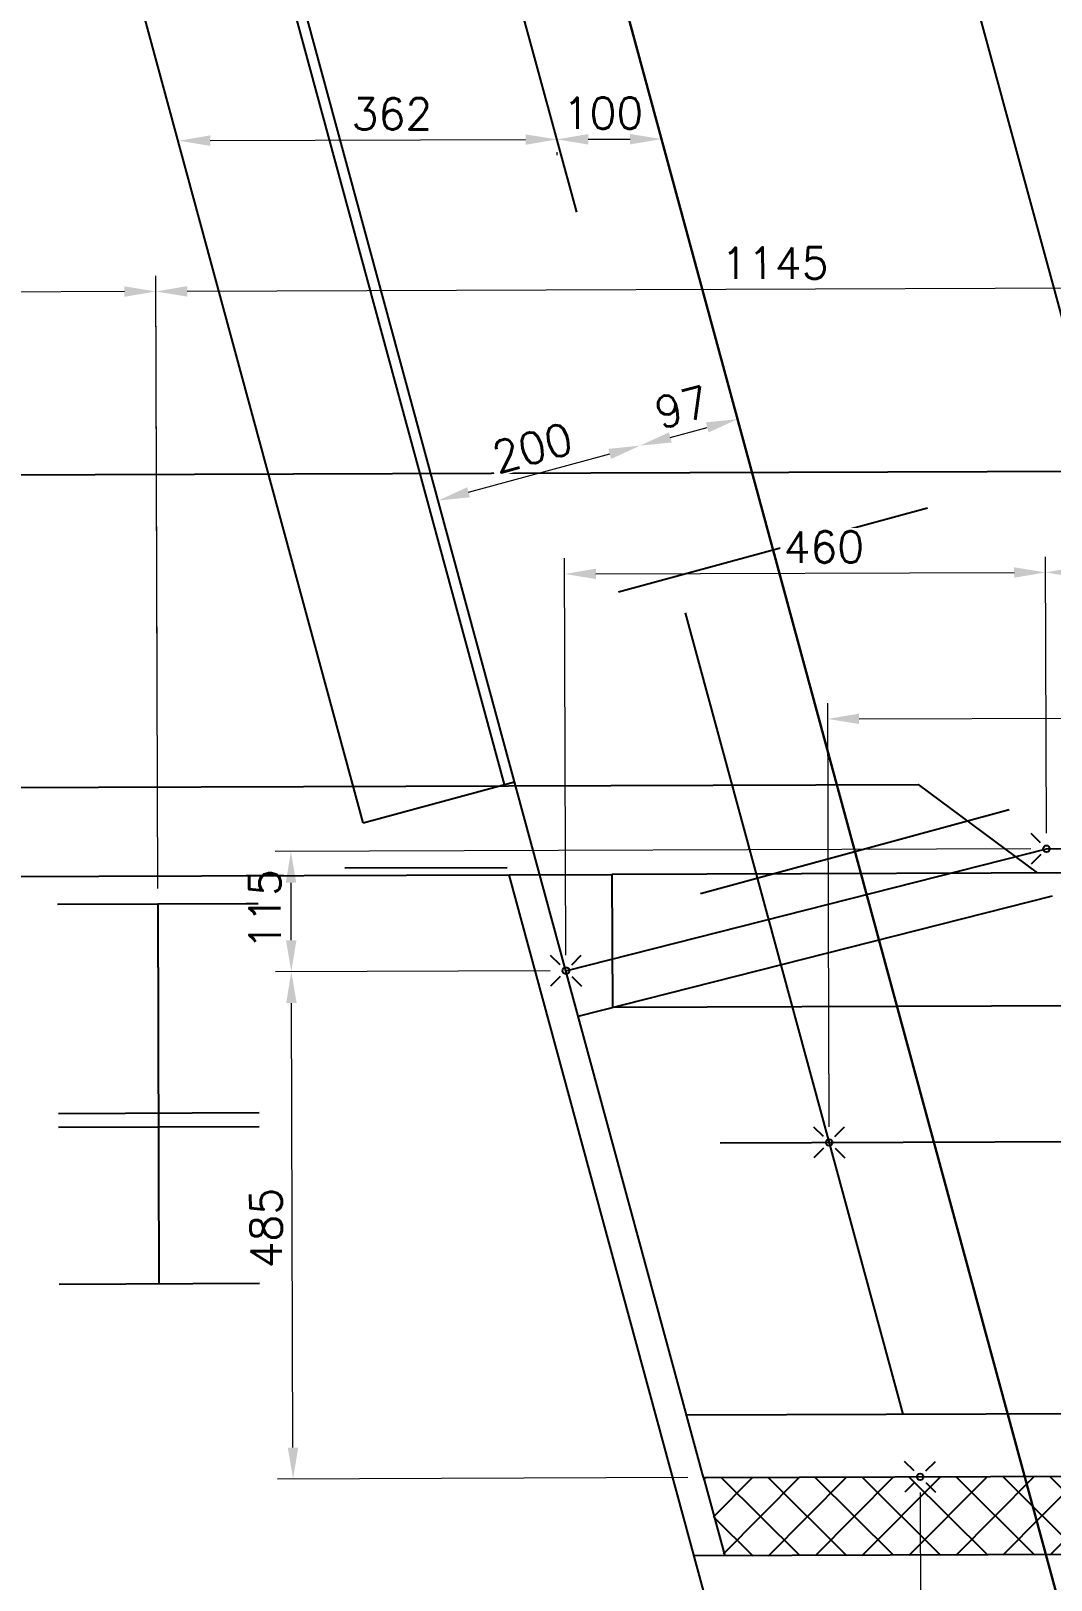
# Model space of a CAD drawing. Header units: metres. Extents: x -16741 to 19994, y 5629700 to 5668838.
# Drawn here: x 16701.406 to 16702.382, y 5649263.175 to 5649264.656 of the extents above; entities that cross this region are included whole.
import ezdxf

# ---------------------------------------------------------------- set-up
doc = ezdxf.new("R2010")
doc.units = ezdxf.units.M
for name, pattern in [('CB178108 - Hwy 560 Bridge Replacement Linework$0$CENTERX2', [101.6, 63.5, -12.7, 12.7, -12.7]), ('CB178108 - Hwy 560 Bridge Replacement Linework$0$HIDDEN2', [4.7625, 3.175, -1.5875]), ('CENTERX2', [101.6, 63.5, -12.7, 12.7, -12.7]), ('DGN Style 4', [17.145521, 8.572761, -4.28638, 0, -4.28638]), ('HIDDEN2', [4.7625, 3.175, -1.5875])]:
    doc.linetypes.add(name, pattern=pattern)
for name, color, linetype in [('CB178108 - Hwy 560 Bridge Replacement Linework$0$S-BR-BRIDGERAIL', 139, 'Continuous'), ('CB178108 - Hwy 560 Bridge Replacement Linework$0$S-BR-CEN', 1, 'CB178108 - Hwy 560 Bridge Replacement Linework$0$CENTERX2'), ('CB178108 - Hwy 560 Bridge Replacement Linework$0$S-BR-DECK', 2, 'Continuous'), ('CB178108 - Hwy 560 Bridge Replacement Linework$0$S-BR-DIM', 1, 'Continuous'), ('CB178108 - Hwy 560 Bridge Replacement Linework$0$S-BR-POST', 139, 'Continuous'), ('CB178108 - Hwy 560 Bridge Replacement Linework$0$S-BR-PRECAST', 21, 'Continuous'), ('Existing Highway 560 (Glenmore Tr) Surface$0$S-RD-EOP', 64, 'Continuous'), ('S-BR-ABUT', 21, 'Continuous'), ('S-BR-ABUTMENT-HDD-THIN', 67, 'HIDDEN2'), ('S-BR-BRIDGERAIL', 139, 'Continuous'), ('S-BR-CEN', 1, 'CENTERX2'), ('S-BR-DECK', 2, 'Continuous'), ('S-BR-DIM', 1, 'Continuous'), ('S-BR-PIER', 21, 'Continuous'), ('S-BR-PILE-HDD', 21, 'HIDDEN2'), ('S-BR-POST', 139, 'Continuous'), ('S-BR-PRECAST', 21, 'Continuous')]:
    doc.layers.add(name, color=color, linetype=linetype)
doc.layers.add('S-BR-CEN-DGN4', color=1, linetype='DGN Style 4', lineweight=30)
doc.layers.add('S-BR-ELEVATIONS-NPLOT', color=8, linetype='Continuous', plot=False)
doc.layers.add('S-BR-NPLOT', color=250, linetype='Continuous', plot=False)
doc.styles.add('AT Text Standard', font='simplex.shx', dxfattribs={"oblique": 1e-05, "height": 3})
doc.dimstyles.new('AT Dim Standard (Millimeters)', dxfattribs={"dimtxt": 3, "dimasz": 3, "dimexe": 1.5, "dimexo": 1.5, "dimgap": 1, "dimtad": 1, "dimdec": 0, "dimlfac": 1000, "dimzin": 0, "dimdsep": 46, "dimtxsty": 'AT Text Standard', "dimcen": -1.5, "dimclrd": 256, "dimclre": 256, "dimclrt": 7, "dimaunit": 1, "dimadec": 3, "dimazin": 0, "dimtfac": 1, "dimtdec": 0, "dimtmove": 0, "dimatfit": 3, "dimfxl": 1, "dimtfill": 1, "dimtolj": 1, "dimtzin": 0, "dimlwd": 15, "dimlwe": 15, "dimarcsym": 0})

# ---------------------------------------------------------------- blocks, each defined once
blk = doc.blocks.new('*D69')
at = {"layer": 'Defpoints', "color": 0, "transparency": 16777216}
for p in [(5.5771, -0.1115), (6.0512, -0.8462), (6.8805, -0.8462)]:
    blk.add_point(p, dxfattribs=at)
at = {"layer": 'S-BR-NPLOT', "lineweight": 15, "transparency": 16777216}
for p, q in [((5.6521, -0.1115), (6.9555, -0.1115)), ((6.8805, -0.2615), (6.8805, -0.6962)), ((6.1262, -0.8462), (6.9555, -0.8462))]:
    blk.add_line(p, q, dxfattribs=at)
at = {"layer": 'S-BR-NPLOT', "transparency": 16777216}
for points in [[(6.8555, -0.2615), (6.9055, -0.2615), (6.8805, -0.1115)], [(6.8555, -0.6962), (6.9055, -0.6962), (6.8805, -0.8462)]]:
    blk.add_solid(points, dxfattribs=at)
at = {"layer": 'S-BR-NPLOT', "color": 8, "transparency": 16777216, "insert": (6.7667, -0.4789), "char_height": 0.125, "attachment_point": 5, "rotation": 90, "style": 'AT Text Standard', "bg_fill": 3, "box_fill_scale": 1.1, "bg_fill_color": 256, "bg_fill_true_color": 13158600, "bg_fill_transparency": 0}
blk.add_mtext('\\A1;735', dxfattribs=at)
blk = doc.blocks.new('*D67')
at = {"layer": 'Defpoints', "color": 0, "transparency": 16777216}
for p in [(-1.1772, 0), (0, 0), (6.0512, -0.8462)]:
    blk.add_point(p, dxfattribs=at)
at = {"layer": 'S-BR-NPLOT', "lineweight": 15, "transparency": 16777216}
for p, q in [((-0.075, 0), (-1.2522, 0)), ((-1.1772, -0.6962), (-1.1772, -0.15)), ((5.9762, -0.8462), (-1.2522, -0.8462))]:
    blk.add_line(p, q, dxfattribs=at)
at = {"layer": 'S-BR-NPLOT', "transparency": 16777216}
for points in [[(-1.2022, -0.15), (-1.1522, -0.15), (-1.1772, 0)], [(-1.2022, -0.6962), (-1.1522, -0.6962), (-1.1772, -0.8462)]]:
    blk.add_solid(points, dxfattribs=at)
at = {"layer": 'S-BR-NPLOT', "color": 8, "transparency": 16777216, "insert": (-1.3022, -0.4231), "char_height": 0.15, "attachment_point": 5, "rotation": 90, "style": 'AT Text Standard', "bg_fill": 3, "box_fill_scale": 1.1, "bg_fill_color": 256, "bg_fill_true_color": 13158600, "bg_fill_transparency": 0}
blk.add_mtext('\\A1;846', dxfattribs=at)
blk = doc.blocks.new('*D68')
at = {"layer": 'Defpoints', "color": 0, "transparency": 16777216}
for p in [(0, -0.215), (-0.6784, -0.8462), (6.0512, -0.8462)]:
    blk.add_point(p, dxfattribs=at)
at = {"layer": 'S-BR-NPLOT', "lineweight": 15, "transparency": 16777216}
for p, q in [((-0.075, -0.215), (-0.7534, -0.215)), ((-0.6784, -0.365), (-0.6784, -0.6962)), ((5.9762, -0.8462), (-0.7534, -0.8462))]:
    blk.add_line(p, q, dxfattribs=at)
at = {"layer": 'S-BR-NPLOT', "transparency": 16777216}
for points in [[(-0.7034, -0.365), (-0.6534, -0.365), (-0.6784, -0.215)], [(-0.7034, -0.6962), (-0.6534, -0.6962), (-0.6784, -0.8462)]]:
    blk.add_solid(points, dxfattribs=at)
at = {"layer": 'S-BR-NPLOT', "color": 8, "transparency": 16777216, "insert": (-0.8034, -0.5306), "char_height": 0.15, "attachment_point": 5, "rotation": 90, "style": 'AT Text Standard', "bg_fill": 3, "box_fill_scale": 1.1, "bg_fill_color": 256, "bg_fill_true_color": 13158600, "bg_fill_transparency": 0}
blk.add_mtext('\\A1;631', dxfattribs=at)
blk = doc.blocks.new('HP')
at = {"layer": 'S-BR-PILE-HDD', "ltscale": 0.1}
for p, q in [((-0.153, 0.1495), (0.153, 0.1495)), ((0, -0.1495), (0, 0.1495)), ((-0.153, -0.1495), (0.153, -0.1495))]:
    blk.add_line(p, q, dxfattribs=at)
blk = doc.blocks.new('*D248')
at = {"layer": 'Defpoints', "color": 0, "lineweight": 30, "transparency": 16777216}
for p in [(16701.6551, 5649263.7564), (16701.9178, 5649263.7573), (16702.0494, 5649263.2727)]:
    blk.add_point(p, dxfattribs=at)
at = {"layer": 'S-BR-ELEVATIONS-NPLOT', "lineweight": 15, "transparency": 16777216}
for p, q in [((16701.9028, 5649263.7572), (16701.6401, 5649263.7563)), ((16701.6567, 5649263.3014), (16701.6552, 5649263.7264)), ((16702.0344, 5649263.2727), (16701.6418, 5649263.2713))]:
    blk.add_line(p, q, dxfattribs=at)
at = {"layer": 'S-BR-ELEVATIONS-NPLOT', "lineweight": 30, "transparency": 16777216}
for points in [[(16701.6502, 5649263.7263), (16701.6602, 5649263.7264), (16701.6551, 5649263.7564)], [(16701.6517, 5649263.3013), (16701.6617, 5649263.3014), (16701.6568, 5649263.2714)]]:
    blk.add_solid(points, dxfattribs=at)
at = {"layer": 'S-BR-ELEVATIONS-NPLOT', "color": 8, "transparency": 16777216, "insert": (16701.631, 5649263.5111), "char_height": 0.03, "attachment_point": 5, "rotation": 90.1985, "style": 'AT Text Standard', "bg_fill": 3, "box_fill_scale": 1.1, "bg_fill_color": 256, "bg_fill_true_color": 13158600, "bg_fill_transparency": 0}
blk.add_mtext('\\A1;485', dxfattribs=at)
blk = doc.blocks.new('*D249')
at = {"layer": 'Defpoints', "color": 0, "lineweight": 30, "transparency": 16777216}
for p in [(16702.3765, 5649264.1381), (16702.3774, 5649263.8739), (16701.9178, 5649263.7573)]:
    blk.add_point(p, dxfattribs=at)
at = {"layer": 'S-BR-ELEVATIONS-NPLOT', "lineweight": 15, "transparency": 16777216}
for p, q in [((16701.9177, 5649263.7723), (16701.9164, 5649264.1516)), ((16702.3773, 5649263.8889), (16702.3764, 5649264.1531)), ((16701.9465, 5649264.1367), (16702.3465, 5649264.138))]:
    blk.add_line(p, q, dxfattribs=at)
at = {"layer": 'S-BR-ELEVATIONS-NPLOT', "lineweight": 30, "transparency": 16777216}
for points in [[(16701.9464, 5649264.1417), (16701.9465, 5649264.1317), (16701.9165, 5649264.1366)], [(16702.3464, 5649264.143), (16702.3465, 5649264.133), (16702.3765, 5649264.1381)]]:
    blk.add_solid(points, dxfattribs=at)
at = {"layer": 'S-BR-ELEVATIONS-NPLOT', "color": 8, "transparency": 16777216, "insert": (16702.1644, 5649264.1624), "char_height": 0.03, "attachment_point": 5, "rotation": 0.1985, "style": 'AT Text Standard', "bg_fill": 3, "box_fill_scale": 1.1, "bg_fill_color": 256, "bg_fill_true_color": 13158600, "bg_fill_transparency": 0}
blk.add_mtext('\\A1;460', dxfattribs=at)
blk = doc.blocks.new('*D250')
at = {"layer": 'Defpoints', "color": 0, "lineweight": 30, "transparency": 16777216}
for p in [(16702.6715, 5649264.1392), (16702.3774, 5649263.8739), (16702.6729, 5649263.7368)]:
    blk.add_point(p, dxfattribs=at)
at = {"layer": 'S-BR-ELEVATIONS-NPLOT', "lineweight": 15, "transparency": 16777216}
for p, q in [((16702.3773, 5649263.8889), (16702.3764, 5649264.1531)), ((16702.6728, 5649263.7518), (16702.6714, 5649264.1542)), ((16702.4065, 5649264.1383), (16702.6415, 5649264.1391))]:
    blk.add_line(p, q, dxfattribs=at)
at = {"layer": 'S-BR-ELEVATIONS-NPLOT', "lineweight": 30, "transparency": 16777216}
for points in [[(16702.4064, 5649264.1433), (16702.4065, 5649264.1333), (16702.3765, 5649264.1381)], [(16702.6414, 5649264.1441), (16702.6415, 5649264.1341), (16702.6715, 5649264.1392)]]:
    blk.add_solid(points, dxfattribs=at)
at = {"layer": 'S-BR-ELEVATIONS-NPLOT', "color": 8, "transparency": 16777216, "insert": (16702.5372, 5649264.1637), "char_height": 0.03, "attachment_point": 5, "rotation": 0.1985, "style": 'AT Text Standard', "bg_fill": 3, "box_fill_scale": 1.1, "bg_fill_color": 256, "bg_fill_true_color": 13158600, "bg_fill_transparency": 0}
blk.add_mtext('\\A1;295', dxfattribs=at)
blk = doc.blocks.new('*D251')
at = {"layer": 'Defpoints', "color": 0, "lineweight": 30, "transparency": 16777216}
for p in [(16701.6547, 5649263.8714), (16702.3774, 5649263.8739), (16701.9178, 5649263.7573)]:
    blk.add_point(p, dxfattribs=at)
at = {"layer": 'S-BR-ELEVATIONS-NPLOT', "lineweight": 15, "transparency": 16777216}
for p, q in [((16702.3624, 5649263.8738), (16701.6397, 5649263.8713)), ((16701.655, 5649263.7864), (16701.6548, 5649263.8414)), ((16701.9028, 5649263.7572), (16701.6401, 5649263.7563))]:
    blk.add_line(p, q, dxfattribs=at)
at = {"layer": 'S-BR-ELEVATIONS-NPLOT', "lineweight": 30, "transparency": 16777216}
for points in [[(16701.6498, 5649263.8413), (16701.6598, 5649263.8414), (16701.6547, 5649263.8714)], [(16701.65, 5649263.7863), (16701.66, 5649263.7864), (16701.6551, 5649263.7564)]]:
    blk.add_solid(points, dxfattribs=at)
at = {"layer": 'S-BR-ELEVATIONS-NPLOT', "color": 8, "transparency": 16777216, "insert": (16701.6299, 5649263.8159), "char_height": 0.03, "attachment_point": 5, "rotation": 90.1985, "style": 'AT Text Standard', "bg_fill": 3, "box_fill_scale": 1.1, "bg_fill_color": 256, "bg_fill_true_color": 13158600, "bg_fill_transparency": 0}
blk.add_mtext('\\A1;115', dxfattribs=at)
blk = doc.blocks.new('*D256')
at = {"layer": 'Defpoints', "color": 0, "lineweight": 30, "transparency": 16777216}
for p in [(16702.6736, 5649263.5249), (16702.2565, 5649263.2734), (16702.6754, 5649262.9879)]:
    blk.add_point(p, dxfattribs=at)
at = {"layer": 'S-BR-ELEVATIONS-NPLOT', "lineweight": 15, "transparency": 16777216}
for p, q in [((16702.6736, 5649263.5099), (16702.6755, 5649262.9729)), ((16702.2565, 5649263.2584), (16702.2575, 5649262.9714)), ((16702.2875, 5649262.9865), (16702.6454, 5649262.9878))]:
    blk.add_line(p, q, dxfattribs=at)
at = {"layer": 'S-BR-ELEVATIONS-NPLOT', "lineweight": 30, "transparency": 16777216}
for points in [[(16702.2874, 5649262.9915), (16702.2875, 5649262.9815), (16702.2575, 5649262.9864)], [(16702.6454, 5649262.9928), (16702.6455, 5649262.9828), (16702.6754, 5649262.9879)]]:
    blk.add_solid(points, dxfattribs=at)
at = {"layer": 'S-BR-ELEVATIONS-NPLOT', "color": 8, "transparency": 16777216, "insert": (16702.4641, 5649263.0121), "char_height": 0.03, "attachment_point": 5, "rotation": 0.1985, "style": 'AT Text Standard', "bg_fill": 3, "box_fill_scale": 1.1, "bg_fill_color": 256, "bg_fill_true_color": 13158600, "bg_fill_transparency": 0}
blk.add_mtext('\\A1;418', dxfattribs=at)
blk = doc.blocks.new('*D257')
at = {"layer": 'Defpoints', "color": 0, "lineweight": 30, "transparency": 16777216}
for p in [(16702.6719, 5649263.9997), (16702.1696, 5649263.5931), (16702.6739, 5649263.4474)]:
    blk.add_point(p, dxfattribs=at)
at = {"layer": 'S-BR-ELEVATIONS-NPLOT', "lineweight": 15, "transparency": 16777216}
for p, q in [((16702.1696, 5649263.6081), (16702.1682, 5649264.013)), ((16702.6738, 5649263.4624), (16702.6719, 5649264.0147)), ((16702.1982, 5649263.9981), (16702.6419, 5649263.9996))]:
    blk.add_line(p, q, dxfattribs=at)
at = {"layer": 'S-BR-ELEVATIONS-NPLOT', "lineweight": 30, "transparency": 16777216}
for points in [[(16702.1982, 5649264.0031), (16702.1982, 5649263.9931), (16702.1682, 5649263.998)], [(16702.6419, 5649264.0046), (16702.642, 5649263.9946), (16702.6719, 5649263.9997)]]:
    blk.add_solid(points, dxfattribs=at)
at = {"layer": 'S-BR-ELEVATIONS-NPLOT', "color": 8, "transparency": 16777216, "insert": (16702.4714, 5649264.024), "char_height": 0.03, "attachment_point": 5, "rotation": 0.1985, "style": 'AT Text Standard', "bg_fill": 3, "box_fill_scale": 1.1, "bg_fill_color": 256, "bg_fill_true_color": 13158600, "bg_fill_transparency": 0}
blk.add_mtext('\\A1;504', dxfattribs=at)
blk = doc.blocks.new('*D258')
at = {"layer": 'Defpoints', "color": 0, "lineweight": 30, "transparency": 16777216}
blk.add_point((16702.0091, 5649264.5524), dxfattribs=at)
blk.add_point((16702.0091, 5649264.5524), dxfattribs=at)
at = {"layer": 'S-BR-ELEVATIONS-NPLOT', "lineweight": 15, "transparency": 16777216}
blk.add_line((16701.9391, 5649264.5522), (16701.9791, 5649264.5523), dxfattribs=at)
at = {"layer": 'S-BR-ELEVATIONS-NPLOT', "lineweight": 30, "transparency": 16777216}
for points in [[(16701.9391, 5649264.5572), (16701.9391, 5649264.5472), (16701.9091, 5649264.5521)], [(16701.9791, 5649264.5573), (16701.9791, 5649264.5473), (16702.0091, 5649264.5524)]]:
    blk.add_solid(points, dxfattribs=at)
at = {"layer": 'S-BR-ELEVATIONS-NPLOT', "color": 8, "transparency": 16777216, "insert": (16701.9532, 5649264.5772), "char_height": 0.03, "attachment_point": 5, "rotation": 0.1985, "style": 'AT Text Standard', "bg_fill": 3, "box_fill_scale": 1.1, "bg_fill_color": 256, "bg_fill_true_color": 13158600, "bg_fill_transparency": 0}
blk.add_mtext('\\A1;100', dxfattribs=at)
at = {"layer": 'Defpoints', "color": 0, "lineweight": 30, "transparency": 16777216}
blk.add_point((16701.9091, 5649264.5521), dxfattribs=at)
blk = doc.blocks.new('*D259')
at = {"layer": 'Defpoints', "color": 0, "lineweight": 30, "transparency": 16777216}
for p in [(16701.5475, 5649264.5508), (16701.9091, 5649264.5548), (16701.9091, 5649264.5521)]:
    blk.add_point(p, dxfattribs=at)
at = {"layer": 'S-BR-ELEVATIONS-NPLOT', "lineweight": 15, "transparency": 16777216}
for p, q in [((16701.5775, 5649264.5509), (16701.8791, 5649264.5519)), ((16701.9092, 5649264.5398), (16701.9092, 5649264.5371))]:
    blk.add_line(p, q, dxfattribs=at)
at = {"layer": 'S-BR-ELEVATIONS-NPLOT', "lineweight": 30, "transparency": 16777216}
for points in [[(16701.5775, 5649264.5559), (16701.5775, 5649264.5459), (16701.5475, 5649264.5508)], [(16701.8791, 5649264.5569), (16701.8791, 5649264.5469), (16701.9091, 5649264.5521)]]:
    blk.add_solid(points, dxfattribs=at)
at = {"layer": 'S-BR-ELEVATIONS-NPLOT', "color": 8, "transparency": 16777216, "insert": (16701.7513, 5649264.5765), "char_height": 0.03, "attachment_point": 5, "rotation": 0.1985, "style": 'AT Text Standard', "bg_fill": 3, "box_fill_scale": 1.1, "bg_fill_color": 256, "bg_fill_true_color": 13158600, "bg_fill_transparency": 0}
blk.add_mtext('\\A1;362', dxfattribs=at)
blk = doc.blocks.new('*D260')
at = {"layer": 'Defpoints', "color": 0, "lineweight": 30, "transparency": 16777216}
for p in [(16701.9886, 5649264.2593), (16701.9886, 5649264.2593), (16701.7956, 5649264.2068)]:
    blk.add_point(p, dxfattribs=at)
at = {"layer": 'S-BR-ELEVATIONS-NPLOT', "lineweight": 15, "transparency": 16777216}
blk.add_line((16701.8246, 5649264.2147), (16701.9597, 5649264.2514), dxfattribs=at)
at = {"layer": 'S-BR-ELEVATIONS-NPLOT', "lineweight": 30, "transparency": 16777216}
for points in [[(16701.9584, 5649264.2562), (16701.961, 5649264.2466), (16701.9886, 5649264.2593)], [(16701.8233, 5649264.2195), (16701.8259, 5649264.2099), (16701.7956, 5649264.2068)]]:
    blk.add_solid(points, dxfattribs=at)
at = {"layer": 'S-BR-ELEVATIONS-NPLOT', "color": 8, "transparency": 16777216, "insert": (16701.8856, 5649264.2572), "char_height": 0.03, "attachment_point": 5, "rotation": 15.1985, "style": 'AT Text Standard', "bg_fill": 3, "box_fill_scale": 1.1, "bg_fill_color": 256, "bg_fill_true_color": 13158600, "bg_fill_transparency": 0}
blk.add_mtext('\\A1;200', dxfattribs=at)
blk = doc.blocks.new('*D262')
at = {"layer": 'Defpoints', "color": 0, "lineweight": 30, "transparency": 16777216}
for p in [(16702.0819, 5649264.2846), (16702.0819, 5649264.2846), (16701.9886, 5649264.2593)]:
    blk.add_point(p, dxfattribs=at)
at = {"layer": 'S-BR-ELEVATIONS-NPLOT', "lineweight": 15, "transparency": 16777216}
blk.add_line((16702.0176, 5649264.2671), (16702.0529, 5649264.2767), dxfattribs=at)
at = {"layer": 'S-BR-ELEVATIONS-NPLOT', "lineweight": 30, "transparency": 16777216}
for points in [[(16702.0516, 5649264.2816), (16702.0542, 5649264.2719), (16702.0819, 5649264.2846)], [(16702.0163, 5649264.272), (16702.0189, 5649264.2623), (16701.9886, 5649264.2593)]]:
    blk.add_solid(points, dxfattribs=at)
at = {"layer": 'S-BR-ELEVATIONS-NPLOT', "color": 8, "transparency": 16777216, "insert": (16702.0287, 5649264.2961), "char_height": 0.03, "attachment_point": 5, "rotation": 15.1985, "style": 'AT Text Standard', "bg_fill": 3, "box_fill_scale": 1.1, "bg_fill_color": 256, "bg_fill_true_color": 13158600, "bg_fill_transparency": 0}
blk.add_mtext('\\A1;97', dxfattribs=at)
blk = doc.blocks.new('*D263')
at = {"layer": 'Defpoints', "color": 0, "lineweight": 30, "transparency": 16777216}
for p in [(16701.5255, 5649264.4067), (16701.5269, 5649264.0233), (16702.6718, 5649264.0272)]:
    blk.add_point(p, dxfattribs=at)
at = {"layer": 'S-BR-ELEVATIONS-NPLOT', "lineweight": 15, "transparency": 16777216}
for p, q in [((16701.5268, 5649264.0383), (16701.5255, 5649264.4217)), ((16702.6718, 5649264.0422), (16702.6705, 5649264.4257)), ((16702.6405, 5649264.4106), (16701.5555, 5649264.4068))]:
    blk.add_line(p, q, dxfattribs=at)
at = {"layer": 'S-BR-ELEVATIONS-NPLOT', "lineweight": 30, "transparency": 16777216}
for points in [[(16701.5555, 5649264.4118), (16701.5555, 5649264.4018), (16701.5255, 5649264.4067)], [(16702.6405, 5649264.4156), (16702.6405, 5649264.4056), (16702.6705, 5649264.4107)]]:
    blk.add_solid(points, dxfattribs=at)
at = {"layer": 'S-BR-ELEVATIONS-NPLOT', "color": 8, "transparency": 16777216, "insert": (16702.1175, 5649264.4338), "char_height": 0.03, "attachment_point": 5, "rotation": 0.1985, "style": 'AT Text Standard', "bg_fill": 3, "box_fill_scale": 1.1, "bg_fill_color": 256, "bg_fill_true_color": 13158600, "bg_fill_transparency": 0}
blk.add_mtext('\\A1;1145', dxfattribs=at)
blk = doc.blocks.new('*D264')
at = {"layer": 'Defpoints', "color": 0, "lineweight": 30, "transparency": 16777216}
for p in [(16699.1455, 5649264.3985), (16699.1476, 5649263.8127), (16701.5276, 5649263.8209)]:
    blk.add_point(p, dxfattribs=at)
at = {"layer": 'S-BR-ELEVATIONS-NPLOT', "lineweight": 15, "transparency": 16777216}
for p, q in [((16701.5275, 5649263.8359), (16701.5255, 5649264.4217)), ((16699.1475, 5649263.8277), (16699.1455, 5649264.4135)), ((16701.4955, 5649264.4066), (16699.1755, 5649264.3986))]:
    blk.add_line(p, q, dxfattribs=at)
at = {"layer": 'S-BR-ELEVATIONS-NPLOT', "lineweight": 30, "transparency": 16777216}
for points in [[(16699.1755, 5649264.4036), (16699.1756, 5649264.3936), (16699.1455, 5649264.3985)], [(16701.4955, 5649264.4116), (16701.4955, 5649264.4016), (16701.5255, 5649264.4067)]]:
    blk.add_solid(points, dxfattribs=at)
at = {"layer": 'S-BR-ELEVATIONS-NPLOT', "color": 8, "transparency": 16777216, "insert": (16700.2374, 5649264.4273), "char_height": 0.03, "attachment_point": 5, "rotation": 0.1985, "style": 'AT Text Standard', "bg_fill": 3, "box_fill_scale": 1.1, "bg_fill_color": 256, "bg_fill_true_color": 13158600, "bg_fill_transparency": 0}
blk.add_mtext('\\A1;2380', dxfattribs=at)
blk = doc.blocks.new('section')
at = {"layer": 'S-BR-NPLOT'}
dim = blk.add_linear_dim(base=(6.8805, -0.8462), p1=(5.5771, -0.1115), p2=(6.0512, -0.8462), angle=90, dimstyle='AT Dim Standard (Millimeters)', override={"dimclrt": 8}, dxfattribs=at)
dim.commit()
dim.dimension.update_dxf_attribs({"geometry": '*D69', "text_midpoint": (6.7667, -0.4789)})
dim = blk.add_linear_dim(base=(-1.1772, 0), p1=(6.0512, -0.8462), p2=(0, 0), angle=90, dimstyle='AT Dim Standard (Millimeters)', override={"dimclrt": 8}, dxfattribs=at)
dim.commit()
dim.dimension.update_dxf_attribs({"geometry": '*D67', "text_midpoint": (-1.3022, -0.4231)})
dim = blk.add_linear_dim(base=(-0.6784, -0.8462), p1=(0, -0.215), p2=(6.0512, -0.8462), angle=90, dimstyle='AT Dim Standard (Millimeters)', override={"dimclrt": 8}, dxfattribs=at)
dim.commit()
dim.dimension.update_dxf_attribs({"geometry": '*D68', "text_midpoint": (-0.8034, -0.5306)})

msp = doc.modelspace()

# ---------------------------------------------------------------- linework, layer by layer
at = {"layer": 'Existing Highway 560 (Glenmore Tr) Surface$0$S-RD-EOP'}
msp.add_line((16623.617, 5649263.962), (16812.703, 5649264.617), dxfattribs=at)
at = {"layer": 'S-BR-ABUTMENT-HDD-THIN'}
msp.add_line((16702.6929, 5649263.2749), (16699.3494, 5649275.5824), dxfattribs=at)
at = {"layer": 'S-BR-CEN', "color": 8, "ltscale": 0.1}
msp.add_line((16702.0654, 5649263.5928), (16728.7631, 5649263.6853), dxfattribs=at)
at = {"layer": 'S-BR-CEN-DGN4', "linetype": 'DGN Style 4'}
msp.add_line((16702.9536, 5649261.0756), (16695.5342, 5649288.3865), dxfattribs=at)
at = {"layer": 'S-BR-DECK'}
for p, q in [((16702.3774, 5649263.8739), (16728.3913, 5649263.964)), ((16702.0494, 5649263.2727), (16728.9834, 5649263.366))]:
    msp.add_line(p, q, dxfattribs=at)
at = {"layer": 'S-BR-PRECAST', "linetype": 'HIDDEN2', "ltscale": 0.25}
msp.add_line((16702.0331, 5649263.3327), (16728.9671, 5649263.426), dxfattribs=at)

# ---------------------------------------------------------------- next in the draw order: block references
at = {"layer": 'S-BR-NPLOT', "lineweight": -3, "xscale": -1, "rotation": 90.19847360786439}
msp.add_blockref('section', (16739.8634, 5649269.5647), dxfattribs=at)

# ---------------------------------------------------------------- next in the draw order: linework, layer by layer
at = {"layer": 'S-BR-ABUT', "ltscale": 0.05}
msp.add_line((16702.2686, 5649262.3575), (16701.8634, 5649263.8491), dxfattribs=at)
at = {"layer": 'S-BR-ABUTMENT-HDD-THIN'}
for p, q in [((16701.9178, 5649263.7573), (16698.8367, 5649275.0987)), ((16701.8591, 5649263.9353), (16698.8294, 5649275.0876)), ((16701.7239, 5649263.8986), (16698.6943, 5649275.0509)), ((16701.7239, 5649263.8986), (16701.8687, 5649263.9379)), ((16701.7062, 5649263.8555), (16701.8615, 5649263.8561))]:
    msp.add_line(p, q, dxfattribs=at)
at = {"layer": 'S-BR-BRIDGERAIL'}
for p, q in [((16688.5964, 5649263.8881), (16702.2545, 5649263.9354)), ((16702.2545, 5649263.9354), (16702.3686, 5649263.8508)), ((16688.5818, 5649263.8031), (16701.9618, 5649263.8494))]:
    msp.add_line(p, q, dxfattribs=at)
msp.add_lwpolyline([(16701.9623, 5649263.7224), (16728.8051, 5649263.8154), (16728.8046, 5649263.9424), (16701.9618, 5649263.8494)], close=True, dxfattribs=at)
at = {"layer": 'S-BR-DECK'}
msp.add_line((16702.0494, 5649263.2727), (16701.9178, 5649263.7573), dxfattribs=at)
at = {"layer": 'S-BR-DIM', "color": 1, "lineweight": -3}
for p, q in [((16702.3718, 5649263.8794), (16702.3626, 5649263.8885)), ((16702.3719, 5649263.8683), (16702.3627, 5649263.8591)), ((16701.9122, 5649263.7628), (16701.903, 5649263.7719)), ((16701.9233, 5649263.7628), (16701.9324, 5649263.772)), ((16701.9123, 5649263.7517), (16701.9031, 5649263.7425)), ((16701.9233, 5649263.7517), (16701.9325, 5649263.7426)), ((16702.1641, 5649263.5987), (16702.1549, 5649263.6078)), ((16702.1751, 5649263.5987), (16702.1843, 5649263.6079)), ((16702.1641, 5649263.5876), (16702.155, 5649263.5784)), ((16702.1752, 5649263.5876), (16702.1844, 5649263.5785))]:
    msp.add_line(p, q, dxfattribs=at)
for centre in [(16702.3774, 5649263.8739), (16701.9178, 5649263.7573), (16702.1696, 5649263.5931)]:
    msp.add_circle(centre, 0.00319, dxfattribs=at)
at = {"layer": 'S-BR-POST'}
for p, q in [((16701.6235, 5649263.8213), (16701.4316, 5649263.8206)), ((16701.5288, 5649263.4578), (16701.5276, 5649263.8209)), ((16701.6242, 5649263.6213), (16701.4323, 5649263.6206)), ((16701.6242, 5649263.6081), (16701.4324, 5649263.6074)), ((16701.6247, 5649263.4581), (16701.4329, 5649263.4574))]:
    msp.add_line(p, q, dxfattribs=at)
at = {"layer": 'S-BR-PRECAST', "linetype": 'HIDDEN2', "ltscale": 0.25}
msp.add_line((16702.2402, 5649263.3334), (16698.9284, 5649275.524), dxfattribs=at)

# ---------------------------------------------------------------- next in the draw order: block references
at = {"layer": 'S-BR-PIER', "rotation": 195.1984738825905}
msp.add_blockref('HP', (16702.155, 5649264.0152), dxfattribs=at)

# ---------------------------------------------------------------- next in the draw order: dimensions: what is measured, and where the dimension line sits
at = {"layer": 'S-BR-ELEVATIONS-NPLOT'}
for base, p1, p2, angle, picture, middle in [((16702.0091, 5649264.5524), (16701.9091, 5649264.5521), (16702.0091, 5649264.5524), 0.1985, '*D258', (16701.9533, 5649264.5522)), ((16701.6551, 5649263.7564), (16702.0494, 5649263.2727), (16701.9178, 5649263.7573), 90.1985, '*D248', (16701.656, 5649263.5112)), ((16702.6754, 5649262.9879), (16702.2565, 5649263.2734), (16702.6736, 5649263.5249), 0.1985, '*D256', (16702.4642, 5649262.9871))]:
    dim = msp.add_linear_dim(base=base, p1=p1, p2=p2, angle=angle, dimstyle='AT Dim Standard (Millimeters)', override={"dimclrt": 8}, dxfattribs=at)
    dim.commit()
    dim.dimension.update_dxf_attribs({"geometry": picture, "text_midpoint": middle, "dimtype": 160})
dim = msp.add_linear_dim(base=(16701.9886, 5649264.2593), p1=(16701.7956, 5649264.2068), p2=(16701.9886, 5649264.2593), angle=15.1985, dimstyle='AT Dim Standard (Millimeters)', override={"dimclrt": 8}, dxfattribs=at)
dim.commit()
dim.dimension.update_dxf_attribs({"geometry": '*D260', "text_midpoint": (16701.8856, 5649264.2572)})

# ---------------------------------------------------------------- next in the draw order: hatches: boundary and pattern name
h = msp.add_hatch(dxfattribs=at)
h.set_pattern_fill('ANSI37', color=256, scale=0.01)
h.set_pattern_definition([(45.198474, (16573.953097, 5649445.18149), (-0.022528275, 0.0223727363), []), (135.198474, (16573.953097, 5649445.18149), (-0.0223727363, -0.022528275), [])])
h.paths.add_polyline_path([(16702.3851, 5649263.2739), (16702.0486, 5649263.2727), (16702.069, 5649263.1978), (16702.4054, 5649263.199)])
h.paths.add_polyline_path([(16702.6613, 5649263.2748), (16702.3851, 5649263.2739), (16702.4054, 5649263.199), (16702.6616, 5649263.1998)])
h.paths.add_polyline_path([(16702.6921, 5649263.2749), (16702.6613, 5649263.2748), (16702.6616, 5649263.1998), (16702.7133, 5649263.2)])

# ---------------------------------------------------------------- next in the draw order: linework, layer by layer
at = {"layer": 'CB178108 - Hwy 560 Bridge Replacement Linework$0$S-BR-DECK'}
msp.add_line((16702.0494, 5649263.2727), (16728.9834, 5649263.366), dxfattribs=at)
at = {"layer": 'CB178108 - Hwy 560 Bridge Replacement Linework$0$S-BR-DIM', "color": 1}
for p, q in [((16702.2509, 5649263.279), (16702.2417, 5649263.2881)), ((16702.262, 5649263.279), (16702.2711, 5649263.2882)), ((16702.251, 5649263.2679), (16702.2418, 5649263.2587)), ((16702.262, 5649263.2679), (16702.2712, 5649263.2588))]:
    msp.add_line(p, q, dxfattribs=at)
msp.add_circle((16702.2565, 5649263.2734), 0.00319, dxfattribs=at)
at = {"layer": 'CB178108 - Hwy 560 Bridge Replacement Linework$0$S-BR-POST'}
for p, q in [((16701.6242, 5649263.6213), (16701.4323, 5649263.6206)), ((16701.6242, 5649263.6081), (16701.4324, 5649263.6074)), ((16701.6247, 5649263.4581), (16701.4329, 5649263.4574))]:
    msp.add_line(p, q, dxfattribs=at)
at = {"layer": 'CB178108 - Hwy 560 Bridge Replacement Linework$0$S-BR-PRECAST', "linetype": 'CB178108 - Hwy 560 Bridge Replacement Linework$0$HIDDEN2', "ltscale": 0.25}
msp.add_line((16702.0331, 5649263.3327), (16728.9671, 5649263.426), dxfattribs=at)
at = {"layer": 'S-BR-ABUT', "ltscale": 0.05}
for p, q in [((16702.0494, 5649263.2727), (16702.0698, 5649263.1978)), ((16702.7133, 5649263.2), (16702.0404, 5649263.1977))]:
    msp.add_line(p, q, dxfattribs=at)
at = {"layer": 'S-BR-DIM', "color": 1, "lineweight": -3}
for p, q in [((16702.2509, 5649263.279), (16702.2417, 5649263.2881)), ((16702.262, 5649263.279), (16702.2711, 5649263.2882)), ((16702.251, 5649263.2679), (16702.2418, 5649263.2587)), ((16702.262, 5649263.2679), (16702.2712, 5649263.2588))]:
    msp.add_line(p, q, dxfattribs=at)
msp.add_circle((16702.2565, 5649263.2734), 0.00319, dxfattribs=at)

# ---------------------------------------------------------------- next in the draw order: dimensions: what is measured, and where the dimension line sits
at = {"layer": 'S-BR-ELEVATIONS-NPLOT'}
for base, p1, p2, picture, middle in [((16701.9091, 5649264.5521), (16701.5475, 5649264.5508), (16701.9091, 5649264.5548), '*D259', (16701.7514, 5649264.5515)), ((16702.3765, 5649264.1381), (16701.9178, 5649263.7573), (16702.3774, 5649263.8739), '*D249', (16702.1645, 5649264.1374))]:
    dim = msp.add_linear_dim(base=base, p1=p1, p2=p2, angle=0.1985, dimstyle='AT Dim Standard (Millimeters)', override={"dimclrt": 8}, dxfattribs=at)
    dim.commit()
    dim.dimension.update_dxf_attribs({"geometry": picture, "text_midpoint": middle, "dimtype": 160})
dim = msp.add_linear_dim(base=(16702.0819, 5649264.2846), p1=(16701.9886, 5649264.2593), p2=(16702.0819, 5649264.2846), angle=15.1985, dimstyle='AT Dim Standard (Millimeters)', override={"dimclrt": 8}, dxfattribs=at)
dim.commit()
dim.dimension.update_dxf_attribs({"geometry": '*D262', "text_midpoint": (16702.0287, 5649264.2961)})

# ---------------------------------------------------------------- next in the draw order: dimensions: what is measured, and where the dimension line sits
dim = msp.add_linear_dim(base=(16702.6715, 5649264.1392), p1=(16702.3774, 5649263.8739), p2=(16702.6729, 5649263.7368), angle=0.1985, dimstyle='AT Dim Standard (Millimeters)', override={"dimclrt": 8}, dxfattribs=at)
dim.commit()
dim.dimension.update_dxf_attribs({"geometry": '*D250', "text_midpoint": (16702.5373, 5649264.1387), "dimtype": 160})

# ---------------------------------------------------------------- next in the draw order: dimensions: what is measured, and where the dimension line sits
dim = msp.add_linear_dim(base=(16701.6547, 5649263.8714), p1=(16701.9178, 5649263.7573), p2=(16702.3774, 5649263.8739), angle=90.1985, dimstyle='AT Dim Standard (Millimeters)', override={"dimclrt": 8}, dxfattribs=at)
dim.commit()
dim.dimension.update_dxf_attribs({"geometry": '*D251', "text_midpoint": (16701.6549, 5649263.8159), "dimtype": 160})

# ---------------------------------------------------------------- next in the draw order: linework, layer by layer
at = {"layer": 'CB178108 - Hwy 560 Bridge Replacement Linework$0$S-BR-DECK'}
msp.add_line((16702.0494, 5649263.2727), (16701.9178, 5649263.7573), dxfattribs=at)
at = {"layer": 'CB178108 - Hwy 560 Bridge Replacement Linework$0$S-BR-DIM', "color": 1}
for p, q in [((16701.9122, 5649263.7628), (16701.903, 5649263.7719)), ((16701.9233, 5649263.7628), (16701.9324, 5649263.772)), ((16701.9123, 5649263.7517), (16701.9031, 5649263.7425)), ((16701.9233, 5649263.7517), (16701.9325, 5649263.7426))]:
    msp.add_line(p, q, dxfattribs=at)
msp.add_circle((16701.9178, 5649263.7573), 0.00319, dxfattribs=at)
at = {"layer": 'S-BR-DECK'}
for p, q in [((16701.9178, 5649263.7573), (16702.3774, 5649263.8739)), ((16701.9296, 5649263.7138), (16702.3831, 5649263.8289))]:
    msp.add_line(p, q, dxfattribs=at)

# ---------------------------------------------------------------- next in the draw order: dimensions: what is measured, and where the dimension line sits
at = {"layer": 'S-BR-ELEVATIONS-NPLOT'}
dim = msp.add_linear_dim(base=(16702.6719, 5649263.9997), p1=(16702.1696, 5649263.5931), p2=(16702.6739, 5649263.4474), angle=0.1985, dimstyle='AT Dim Standard (Millimeters)', override={"dimclrt": 8}, dxfattribs=at)
dim.commit()
dim.dimension.update_dxf_attribs({"geometry": '*D257', "text_midpoint": (16702.4715, 5649263.999), "dimtype": 160})

# ---------------------------------------------------------------- next in the draw order: linework, layer by layer
at = {"layer": 'CB178108 - Hwy 560 Bridge Replacement Linework$0$S-BR-BRIDGERAIL'}
msp.add_line((16702.2545, 5649263.9354), (16702.3686, 5649263.8508), dxfattribs=at)
msp.add_lwpolyline([(16701.9623, 5649263.7224), (16728.8051, 5649263.8154), (16728.8046, 5649263.9424), (16701.9618, 5649263.8494)], close=True, dxfattribs=at)
at = {"layer": 'CB178108 - Hwy 560 Bridge Replacement Linework$0$S-BR-CEN', "color": 8, "ltscale": 0.1}
msp.add_line((16702.0654, 5649263.5928), (16728.7631, 5649263.6853), dxfattribs=at)
at = {"layer": 'CB178108 - Hwy 560 Bridge Replacement Linework$0$S-BR-DECK'}
for p, q in [((16702.3774, 5649263.8739), (16728.3913, 5649263.964)), ((16701.9178, 5649263.7573), (16702.3774, 5649263.8739)), ((16701.9296, 5649263.7138), (16702.3831, 5649263.8289))]:
    msp.add_line(p, q, dxfattribs=at)
at = {"layer": 'CB178108 - Hwy 560 Bridge Replacement Linework$0$S-BR-DIM', "color": 1}
for p, q in [((16702.3718, 5649263.8794), (16702.3626, 5649263.8885)), ((16702.3719, 5649263.8683), (16702.3627, 5649263.8591)), ((16702.1641, 5649263.5987), (16702.1549, 5649263.6078)), ((16702.1751, 5649263.5987), (16702.1843, 5649263.6079)), ((16702.1641, 5649263.5876), (16702.155, 5649263.5784)), ((16702.1752, 5649263.5876), (16702.1844, 5649263.5785))]:
    msp.add_line(p, q, dxfattribs=at)
for centre in [(16702.3774, 5649263.8739), (16702.1696, 5649263.5931)]:
    msp.add_circle(centre, 0.00319, dxfattribs=at)

# ---------------------------------------------------------------- next in the draw order: dimensions: what is measured, and where the dimension line sits
at = {"layer": 'S-BR-ELEVATIONS-NPLOT'}
dim = msp.add_linear_dim(base=(16701.5255, 5649264.4067), p1=(16702.6718, 5649264.0272), p2=(16701.5269, 5649264.0233), angle=180.1985, dimstyle='AT Dim Standard (Millimeters)', override={"dimclrt": 8}, dxfattribs=at)
dim.commit()
dim.dimension.update_dxf_attribs({"geometry": '*D263', "text_midpoint": (16702.1176, 5649264.4088), "dimtype": 160})

# ---------------------------------------------------------------- next in the draw order: dimensions: what is measured, and where the dimension line sits
dim = msp.add_linear_dim(base=(16699.1455, 5649264.3985), p1=(16701.5276, 5649263.8209), p2=(16699.1476, 5649263.8127), angle=180.1985, dimstyle='AT Dim Standard (Millimeters)', override={"dimclrt": 8}, dxfattribs=at)
dim.commit()
dim.dimension.update_dxf_attribs({"geometry": '*D264', "text_midpoint": (16700.2375, 5649264.4023), "dimtype": 160})

# ---------------------------------------------------------------- next in the draw order: linework, layer by layer
at = {"layer": 'CB178108 - Hwy 560 Bridge Replacement Linework$0$S-BR-BRIDGERAIL'}
for p, q in [((16687.5652, 5649263.8845), (16702.2545, 5649263.9354)), ((16687.5655, 5649263.7995), (16701.9618, 5649263.8494))]:
    msp.add_line(p, q, dxfattribs=at)
at = {"layer": 'CB178108 - Hwy 560 Bridge Replacement Linework$0$S-BR-POST'}
for p, q in [((16701.6235, 5649263.8213), (16701.4316, 5649263.8206)), ((16701.5288, 5649263.4578), (16701.5276, 5649263.8209))]:
    msp.add_line(p, q, dxfattribs=at)
at = {"layer": 'CB178108 - Hwy 560 Bridge Replacement Linework$0$S-BR-PRECAST', "linetype": 'CB178108 - Hwy 560 Bridge Replacement Linework$0$HIDDEN2', "ltscale": 0.25}
msp.add_line((16702.2402, 5649263.3334), (16698.9284, 5649275.524), dxfattribs=at)

doc.saveas('drawing.dxf')
